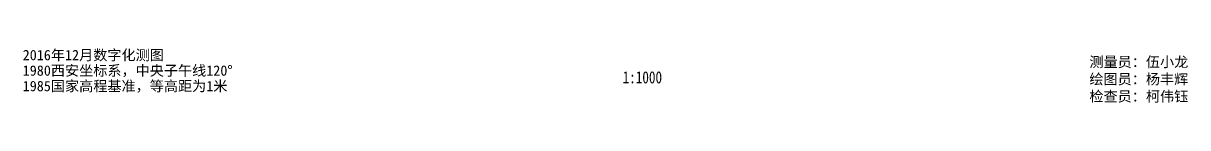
# Model space of a CAD drawing. Header units: metres. Extents: x 36500 to 80772748, y -35000 to 5806266.
# Drawn here: x 40386233.6 to 40386570.9, y 2902875.5 to 2902891.3 of the extents above; entities that cross this region are included whole.
import ezdxf
from ezdxf.enums import TextEntityAlignment as Align

# ---------------------------------------------------------------- set-up
doc = ezdxf.new("R2010")
doc.units = ezdxf.units.M
doc.header["$LTSCALE"] = 10
doc.layers.add('TK', color=7, linetype='Continuous')
doc.styles.add('HZ', font='')
doc.styles.add('ZBZD', font='')
doc.styles.get('HZ').set_extended_font_data('SimSun')
doc.styles.get('ZBZD').set_extended_font_data('SimSun')

msp = doc.modelspace()

# ---------------------------------------------------------------- texts
at = {"layer": 'TK', "linetype": 'Continuous', "style": 'HZ'}
for s, p in [('2016年12月数字化测图', (40386233.412, 2902889.364)), ('测量员：伍小龙', (40386542.412, 2902887.364)), ('1980西安坐标系，中央子午线120°', (40386233.412, 2902884.864)), ('1985国家高程基准，等高距为1米', (40386233.412, 2902880.364)), ('绘图员：杨丰辉', (40386542.412, 2902882.364)), ('检查员：柯伟钰', (40386542.412, 2902877.364))]:
    msp.add_text(s, height=3, dxfattribs=at).set_placement(p, align=Align.MIDDLE_LEFT)
at = {"layer": 'TK', "linetype": 'Continuous', "style": 'ZBZD', "width": 0.8}
msp.add_text('1:1000', height=3.5, dxfattribs=at).set_placement((40386412.912, 2902882.864), align=Align.MIDDLE)

doc.saveas('drawing.dxf')
